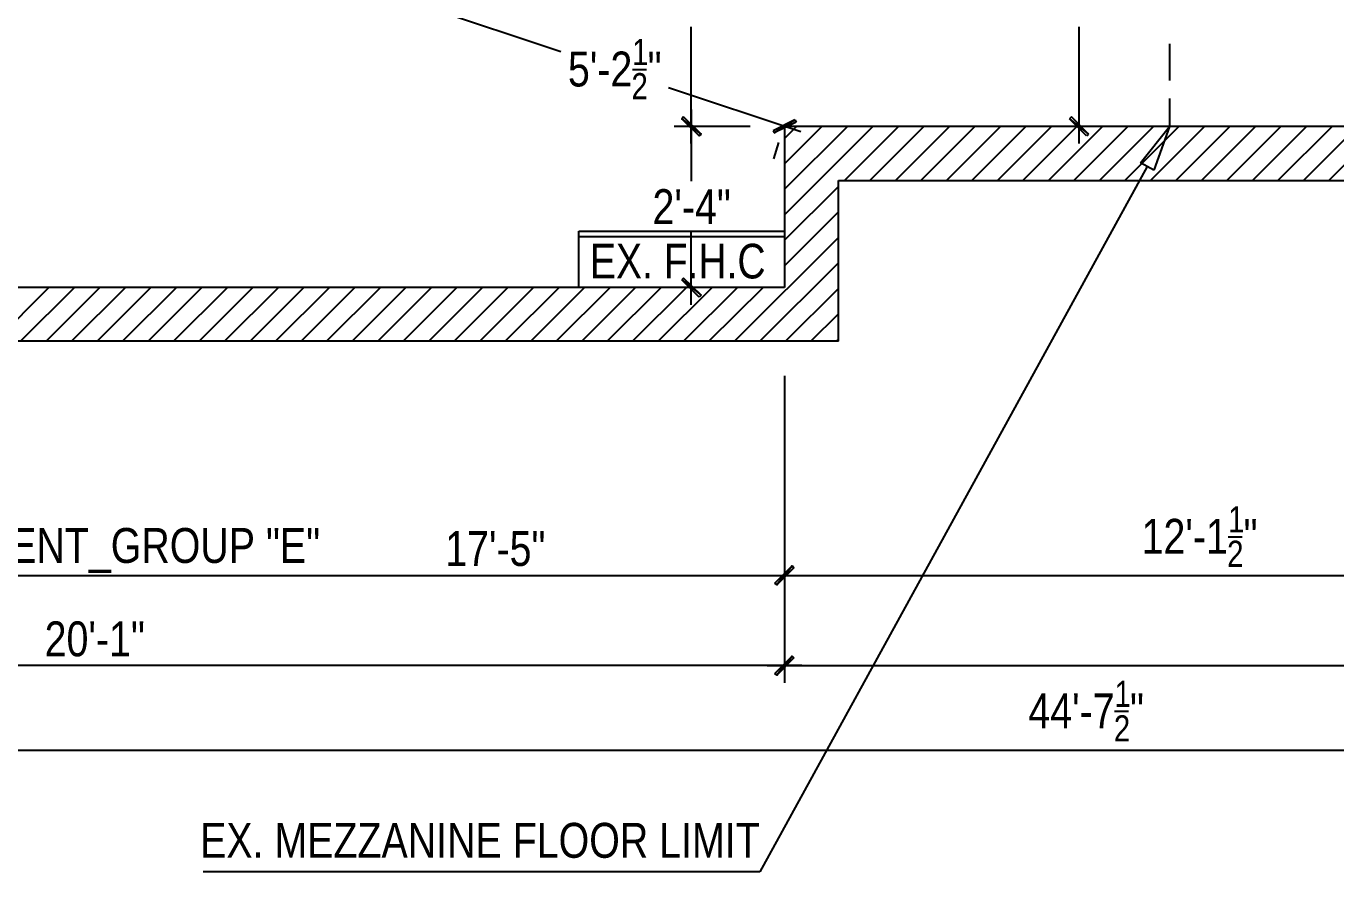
# Model space of a CAD drawing. Header units: millimetres. Extents: x -2604 to 15910, y -8758 to 4238.
# Drawn here: x 2759 to 8570, y -8758 to -5005 of the extents above; entities that cross this region are included whole.
import ezdxf
from ezdxf.enums import TextEntityAlignment as Align

# ---------------------------------------------------------------- set-up
doc = ezdxf.new("R2010")
doc.units = ezdxf.units.MM
doc.layers.add('SOURCE_TEXT', color=7, linetype='Continuous')
doc.layers.add('SOURCE_TRACE', color=8, linetype='Continuous')

msp = doc.modelspace()

# ---------------------------------------------------------------- linework, layer by layer
at = {"layer": 'SOURCE_TRACE'}
for p, q in [((4543.6, -4921.5), (5131.5, -5117.9)), ((5709.9, -5525.7), (5709.9, -5008.2)), ((7430.3, -5525.7), (7430.3, -5008.2)), ((7831.3, -5082.7), (7831.3, -5245.3)), ((5448.5, -5196.5), (5510.8, -5196.5)), ((6196.2, -5474.2), (5608.3, -5277.8)), ((7831.3, -5326.5), (7831.3, -5449.8)), ((5709.9, -5374), (5709.9, -5692.3)), ((5971.4, -5449.8), (5634.1, -5449.8)), ((5971.4, -5449.8), (5634.1, -5449.8)), ((5667.9, -5416), (5676.1, -5407.8)), ((5676.1, -5407.8), (5667.9, -5416)), ((5753.3, -5483.7), (5667.9, -5416)), ((5667.9, -5416), (5745.1, -5491.8)), ((5753.3, -5483.7), (5667.9, -5416)), ((5667.9, -5416), (5753.3, -5483.7)), ((5667.9, -5416), (5753.3, -5483.7)), ((5745.1, -5491.8), (5667.9, -5416)), ((5676.1, -5407.8), (5753.3, -5483.7)), ((5753.3, -5483.7), (5676.1, -5407.8)), ((6169.2, -5420), (6073, -5468.8)), ((6078.4, -5478.3), (6169.2, -5420)), ((6078.4, -5478.3), (6169.2, -5420)), ((6174.6, -5430.9), (6078.4, -5478.3)), ((6123.1, -5502.7), (6177.3, -5449.8)), ((6123.1, -5616.4), (6289.7, -5449.8)), ((6123.1, -5728.9), (6403.5, -5449.8)), ((6123.1, -5842.7), (6515.9, -5449.8)), ((13596.8, -5449.8), (6123.1, -5449.8)), ((6123.1, -5449.8), (6123.1, -6165.1)), ((6169.2, -5420), (6174.6, -5430.9)), ((6390, -5689.6), (6629.7, -5449.8)), ((6502.4, -5689.6), (6742.2, -5449.8)), ((6616.2, -5689.6), (6856, -5449.8)), ((6728.6, -5689.6), (6968.4, -5449.8)), ((6842.4, -5689.6), (7082.2, -5449.8)), ((6954.9, -5689.6), (7194.6, -5449.8)), ((7068.7, -5689.6), (7308.4, -5449.8)), ((7181.1, -5689.6), (7420.9, -5449.8)), ((7294.9, -5689.6), (7534.7, -5449.8)), ((7510.3, -5449.8), (7354.5, -5449.8)), ((7396.5, -5407.8), (7388.4, -5416)), ((7388.4, -5416), (7472.3, -5483.7)), ((7388.4, -5416), (7472.3, -5483.7)), ((7464.2, -5491.8), (7388.4, -5416)), ((7472.3, -5483.7), (7396.5, -5407.8)), ((7407.3, -5689.6), (7647.1, -5449.8)), ((7521.1, -5689.6), (7760.9, -5449.8)), ((7633.5, -5689.6), (7873.3, -5449.8)), ((7702.6, -5611), (7831.3, -5449.8)), ((7747.3, -5689.6), (7987.1, -5449.8)), ((7831.3, -5449.8), (7762.2, -5643.5)), ((7859.8, -5689.6), (8099.6, -5449.8)), ((7973.6, -5689.6), (8213.3, -5449.8)), ((8086, -5689.6), (8325.8, -5449.8)), ((8199.8, -5689.6), (8439.6, -5449.8)), ((8312.2, -5689.6), (8553.4, -5449.8)), ((8426, -5689.6), (8665.8, -5449.8)), ((8538.5, -5689.6), (8779.6, -5449.8)), ((5745.1, -5491.8), (5753.3, -5483.7)), ((5753.3, -5483.7), (5745.1, -5491.8)), ((6073, -5468.8), (6078.4, -5478.3)), ((7472.3, -5483.7), (7464.2, -5491.8)), ((6075.7, -5593.4), (6098.7, -5521.6)), ((7732.4, -5627.3), (6013.4, -8757.9)), ((7762.2, -5643.5), (7702.6, -5611)), ((6362.9, -6403.5), (6362.9, -5689.6)), ((6362.9, -5689.6), (13596.8, -5689.6)), ((6123.1, -5955.1), (6362.9, -5716.7)), ((6123.1, -6068.9), (6362.9, -5829.1)), ((5211.4, -6165.1), (5211.4, -5914.5)), ((5211.4, -5914.5), (6123.1, -5914.5)), ((5709.9, -6240.9), (5709.9, -5921.2)), ((5211.4, -5938.9), (6123.1, -5938.9)), ((5902.3, -6403.5), (6362.9, -5942.9)), ((6014.7, -6403.5), (6362.9, -6055.4)), ((5676.1, -6123.1), (5667.9, -6129.9)), ((5667.9, -6129.9), (5753.3, -6199)), ((5667.9, -6129.9), (5753.3, -6199)), ((5745.1, -6207.1), (5667.9, -6129.9)), ((5753.3, -6199), (5676.1, -6123.1)), ((6123.1, -6165.1), (2014.4, -6165.1)), ((2621.3, -6403.5), (2859.7, -6165.1)), ((2733.7, -6403.5), (2973.5, -6165.1)), ((2847.5, -6403.5), (3085.9, -6165.1)), ((2959.9, -6403.5), (3199.7, -6165.1)), ((3073.7, -6403.5), (3312.2, -6165.1)), ((3186.2, -6403.5), (3426, -6165.1)), ((3300, -6403.5), (3538.4, -6165.1)), ((3412.4, -6403.5), (3652.2, -6165.1)), ((3526.2, -6403.5), (3764.6, -6165.1)), ((3638.6, -6403.5), (3878.4, -6165.1)), ((3752.4, -6403.5), (3990.8, -6165.1)), ((3864.9, -6403.5), (4104.6, -6165.1)), ((3978.7, -6403.5), (4217.1, -6165.1)), ((4091.1, -6403.5), (4330.9, -6165.1)), ((4204.9, -6403.5), (4443.3, -6165.1)), ((4318.7, -6403.5), (4557.1, -6165.1)), ((5059.7, -6165.1), (4409.4, -6165.1)), ((4431.1, -6403.5), (4669.5, -6165.1)), ((4544.9, -6403.5), (4783.3, -6165.1)), ((4657.3, -6403.5), (4895.8, -6165.1)), ((4771.1, -6403.5), (5009.6, -6165.1)), ((4883.6, -6403.5), (5123.3, -6165.1)), ((4997.4, -6403.5), (5235.8, -6165.1)), ((5109.8, -6403.5), (5349.6, -6165.1)), ((5223.6, -6403.5), (5462, -6165.1)), ((5336, -6403.5), (5575.8, -6165.1)), ((5449.8, -6403.5), (5688.2, -6165.1)), ((5562.3, -6403.5), (5802, -6165.1)), ((5971.4, -6165.1), (5634.1, -6165.1)), ((5676.1, -6403.5), (5914.5, -6165.1)), ((5753.3, -6199), (5745.1, -6207.1)), ((5788.5, -6403.5), (6028.3, -6165.1)), ((6128.5, -6403.5), (6362.9, -6169.2)), ((6240.9, -6403.5), (6362.9, -6281.6)), ((6362.9, -6403.5), (2014.4, -6403.5)), ((6354.7, -6403.5), (6362.9, -6395.4)), ((6123.1, -6556.6), (6123.1, -7518.4)), ((6123.1, -6556.6), (6123.1, -7518.4)), ((6123.1, -6556.6), (6123.1, -7919.4)), ((6123.1, -6556.6), (6123.1, -7919.4)), ((8091.4, -7270.5), (8153.7, -7270.5)), ((6157, -7400.5), (6081.1, -7476.4)), ((6081.1, -7476.4), (6157, -7400.5)), ((6089.2, -7484.5), (6157, -7400.5)), ((6089.2, -7484.5), (6157, -7400.5)), ((6157, -7400.5), (6089.2, -7484.5)), ((6157, -7400.5), (6089.2, -7484.5)), ((6165.1, -7408.7), (6089.2, -7484.5)), ((6089.2, -7484.5), (6165.1, -7408.7)), ((6157, -7400.5), (6165.1, -7408.7)), ((6165.1, -7408.7), (6157, -7400.5)), ((743.7, -7442.5), (6200.3, -7442.5)), ((6047.2, -7442.5), (9893.1, -7442.5)), ((6081.1, -7476.4), (6089.2, -7484.5)), ((6089.2, -7484.5), (6081.1, -7476.4)), ((6200.3, -7842.2), (-75.9, -7842.2)), ((6047.2, -7842.2), (13672.7, -7842.2)), ((6081.1, -7877.4), (6157, -7800.2)), ((6157, -7800.2), (6081.1, -7877.4)), ((6157, -7800.2), (6089.2, -7885.5)), ((6157, -7800.2), (6089.2, -7885.5)), ((6089.2, -7885.5), (6157, -7800.2)), ((6089.2, -7885.5), (6157, -7800.2)), ((6089.2, -7885.5), (6165.1, -7808.3)), ((6165.1, -7808.3), (6089.2, -7885.5)), ((6165.1, -7808.3), (6157, -7800.2)), ((6157, -7800.2), (6165.1, -7808.3)), ((6089.2, -7885.5), (6081.1, -7877.4)), ((6081.1, -7877.4), (6089.2, -7885.5)), ((7587.5, -8045.4), (7649.8, -8045.4)), ((-75.9, -8217.4), (13672.7, -8217.4)), ((6013.4, -8757.9), (3543.8, -8757.9))]:
    msp.add_line(p, q, dxfattribs=at)

# ---------------------------------------------------------------- texts
at = {"layer": 'SOURCE_TEXT'}
for s, height, p, p2 in [('1', 116.2, (5447.1, -5177.5), (5519.9, -5177.5)), ("5'-2", 154.99, (5162.6, -5272.4), (5448.3, -5272.4)), ('"', 155, (5516.2, -5272.4), (5578.2, -5272.4)), ('2', 116.2, (5444.4, -5329.3), (5517.2, -5329.3)), ('2\'-4"', 154.99, (5537.9, -5883.3), (5885.5, -5883.3)), ('EX. F.H.C', 153.74, (5260.2, -6124.4), (6039.6, -6124.4)), ('1', 116.2, (8091.4, -7251.5), (8164.2, -7251.5)), ("12'-1", 154.99, (7708.1, -7346.4), (8090.8, -7346.4)), ('"', 155, (8160.5, -7346.4), (8222.5, -7346.4)), ('EATING ESTABLISHMENT_GROUP "E"', 154.991, (883.2, -7387), (4063.1, -7387)), ('17\'-5"', 154.99, (4618.1, -7400.5), (5062.8, -7400.5)), ('2', 116.2, (8087.4, -7404.6), (8160.2, -7404.6)), ('20\'-1"', 154.99, (2840.7, -7801.5), (3285.5, -7801.5)), ('1', 116.2, (7587.5, -8026.4), (7660.3, -8026.4)), ("44'-7", 154.99, (7205.5, -8121.2), (7588.3, -8121.2)), ('"', 155, (7656.6, -8121.2), (7718.5, -8121.2)), ('2', 116.2, (7584.8, -8179.5), (7657.6, -8179.5)), ('EX. MEZZANINE FLOOR LIMIT', 154.991, (3530.3, -8695.6), (6013.7, -8695.6))]:
    msp.add_text(s, height=height, dxfattribs=at).set_placement(p, p2, align=Align.FIT)

doc.saveas('drawing.dxf')
